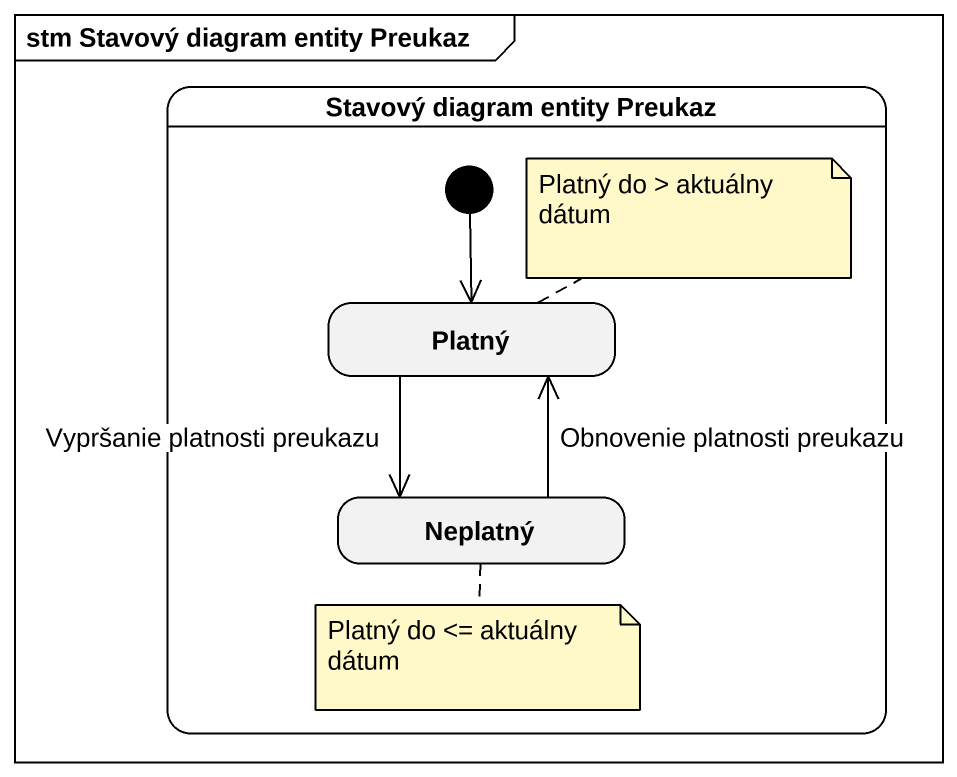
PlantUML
@startuml
mainframe stm Stavový diagram entity Preukaz
hide empty description
state "Stavový diagram entity Preukaz" as Stavový_diagram_entity {
  state Platný
  state Neplatný
  [*] --> Platný
}
Platný --> Neplatný : Vypršanie platnosti preukazu
Neplatný -up-> Platný : Obnovenie platnosti preukazu
note right of Platný : Platný do > aktuálny dátum
note bottom of Neplatný : Platný do <= aktuálny dátum
@enduml
